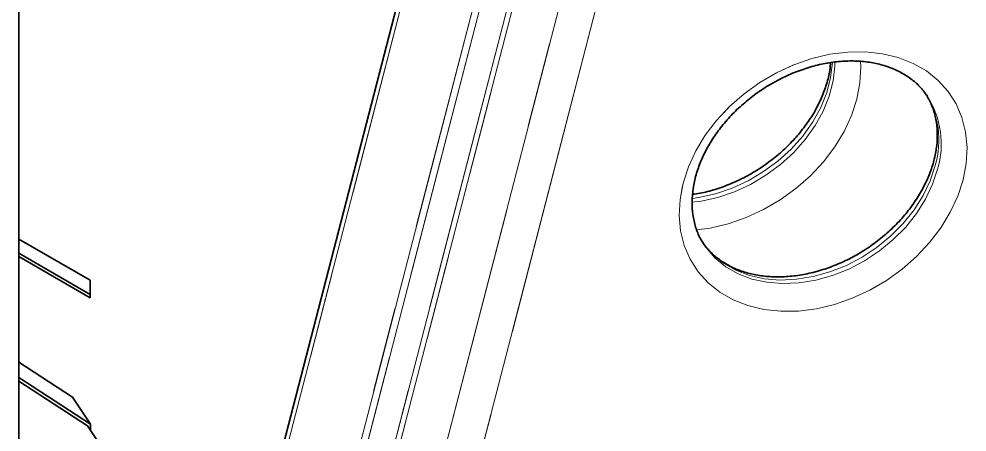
# Paper-space layout 'Blatt1' of a CAD drawing. Header units: millimetres. Extents: x 0 to 1189, y 0 to 841.
# Drawn here: x 577.15 to 591.29, y 123.45 to 129.61 of the extents above; entities that cross this region are included whole.
import ezdxf

# ---------------------------------------------------------------- set-up
doc = ezdxf.new("R2010")
doc.units = ezdxf.units.MM
doc.linetypes.add('PHANTOM', pattern=[12.7, 6.35, -1.27, 1.27, -1.27, 1.27, -1.27])

psp = doc.layouts.new('Blatt1')

# ---------------------------------------------------------------- linework, layer by layer
at = {"color": 7, "linetype": 'Continuous', "lineweight": 35}
for p, q in [((577.151, 76.563), (577.151, 165.158)), ((583.619, 133.025), (580.002, 119.036)), ((590.698, 128.457), (590.682, 128.48)), ((578.215, 125.714), (577.151, 126.327)), ((577.151, 126.115), (578.215, 125.501)), ((577.151, 126.066), (578.215, 125.452)), ((578.215, 125.452), (578.215, 125.714)), ((577.951, 123.969), (577.151, 124.491)), ((578.22, 123.565), (577.151, 124.263)), ((578.174, 123.538), (577.151, 124.205)), ((577.951, 123.969), (578.22, 123.565)), ((578.22, 123.468), (578.22, 123.565)), ((578.174, 123.538), (580.147, 120.581))]:
    psp.add_line(p, q, dxfattribs=at)
at = {"color": 7, "linetype": 'PHANTOM', "lineweight": 18}
for p, q in [((577.151, 76.563), (577.151, 165.158)), ((583.619, 133.025), (580.002, 119.036)), ((590.698, 128.457), (590.682, 128.48)), ((578.215, 125.714), (577.151, 126.327)), ((577.151, 126.115), (578.215, 125.501)), ((577.151, 126.066), (578.215, 125.452)), ((578.215, 125.452), (578.215, 125.714)), ((577.951, 123.969), (577.151, 124.491)), ((578.22, 123.565), (577.151, 124.263)), ((578.174, 123.538), (577.151, 124.205)), ((577.951, 123.969), (578.22, 123.565)), ((578.22, 123.468), (578.22, 123.565)), ((578.174, 123.538), (580.147, 120.581))]:
    psp.add_line(p, q, dxfattribs=at)
at = {"color": 8, "linetype": 'Continuous', "lineweight": 18}
for p, q in [((580.094, 113.001), (586.031, 135.959)), ((586.099, 135.905), (580.337, 113.622)), ((583.722, 133.175), (580.032, 118.905)), ((579.897, 114.221), (584.501, 132.027)), ((584.585, 131.94), (579.98, 114.133)), ((582.839, 120.632), (585.662, 131.549)), ((586.099, 131.098), (583.448, 120.845))]:
    psp.add_line(p, q, dxfattribs=at)
at = {"color": 8, "linetype": 'PHANTOM', "lineweight": 18}
for p, q in [((580.094, 113.001), (586.031, 135.959)), ((586.099, 135.905), (580.337, 113.622)), ((583.722, 133.175), (580.032, 118.905)), ((579.897, 114.221), (584.501, 132.027)), ((584.585, 131.94), (579.98, 114.133)), ((582.839, 120.632), (585.662, 131.549)), ((586.099, 131.098), (583.448, 120.845))]:
    psp.add_line(p, q, dxfattribs=at)
at = {"color": 8, "linetype": 'Continuous', "lineweight": 18, "flags": 128}
for points in [[(591.23, 127.211), (591.15, 126.968), (591.039, 126.728), (590.899, 126.496), (590.73, 126.274), (590.537, 126.067), (590.321, 125.878), (590.087, 125.709), (589.838, 125.563), (589.578, 125.443), (589.311, 125.35), (589.042, 125.287), (588.774, 125.253), (588.512, 125.25), (588.259, 125.277), (588.021, 125.335), (587.801, 125.421), (587.601, 125.536), (587.426, 125.676), (587.278, 125.84), (587.16, 126.026), (587.072, 126.229), (587.018, 126.448), (586.996, 126.679), (587.009, 126.917), (587.055, 127.16), (587.135, 127.403), (587.246, 127.642), (587.386, 127.875), (587.555, 128.096), (587.749, 128.303), (587.964, 128.493), (588.198, 128.662), (588.447, 128.807), (588.707, 128.927), (588.974, 129.02), (589.244, 129.084), (589.511, 129.117), (589.774, 129.121), (590.026, 129.093), (590.264, 129.036), (590.484, 128.949), (590.684, 128.835), (590.859, 128.694), (591.007, 128.53), (591.125, 128.345), (591.213, 128.141), (591.267, 127.922), (591.289, 127.692), (591.276, 127.454), (591.23, 127.211)], [(587.187, 126.876), (587.324, 126.894), (587.573, 126.949), (587.82, 127.033), (588.061, 127.143), (588.29, 127.279), (588.505, 127.438), (588.701, 127.616), (588.875, 127.812), (589.023, 128.02), (589.143, 128.238), (589.233, 128.461), (589.291, 128.686), (589.317, 128.909), (589.318, 128.968)], [(589.281, 128.962), (589.255, 128.74), (589.197, 128.515), (589.107, 128.292), (588.987, 128.074), (588.839, 127.865), (588.665, 127.67), (588.469, 127.492), (588.254, 127.333), (588.025, 127.197), (587.784, 127.087), (587.537, 127.003), (587.288, 126.948), (587.192, 126.934)], [(589.701, 128.982), (589.705, 128.897), (589.692, 128.658), (589.646, 128.416), (589.567, 128.173), (589.456, 127.933), (589.315, 127.701), (589.147, 127.479), (588.953, 127.272), (588.738, 127.082), (588.503, 126.913), (588.254, 126.768), (587.994, 126.648), (587.728, 126.555), (587.458, 126.492), (587.254, 126.463)], [(590.814, 127.423), (590.739, 127.198), (590.634, 126.977), (590.5, 126.764), (590.338, 126.561), (590.153, 126.374), (589.947, 126.205), (589.725, 126.058), (589.489, 125.934), (589.245, 125.837), (588.996, 125.767), (588.747, 125.727), (588.503, 125.716), (588.267, 125.736), (588.045, 125.785), (587.84, 125.863), (587.655, 125.969), (587.494, 126.1), (587.361, 126.254), (587.345, 126.276)], [(587.368, 126.242), (587.397, 126.2), (587.53, 126.046), (587.691, 125.915), (587.876, 125.809), (588.081, 125.731), (588.303, 125.682), (588.539, 125.662), (588.783, 125.673), (589.032, 125.713), (589.28, 125.783), (589.525, 125.88), (589.761, 126.004), (589.983, 126.151), (590.189, 126.32), (590.374, 126.507), (590.535, 126.71), (590.67, 126.923), (590.775, 127.144), (590.85, 127.369)]]:
    psp.add_lwpolyline(points, dxfattribs=at)
at = {"color": 8, "linetype": 'PHANTOM', "lineweight": 18, "flags": 128}
for points in [[(591.23, 127.211), (591.15, 126.968), (591.039, 126.728), (590.899, 126.496), (590.73, 126.274), (590.537, 126.067), (590.321, 125.878), (590.087, 125.709), (589.838, 125.563), (589.578, 125.443), (589.311, 125.35), (589.042, 125.287), (588.774, 125.253), (588.512, 125.25), (588.259, 125.277), (588.021, 125.335), (587.801, 125.421), (587.601, 125.536), (587.426, 125.676), (587.278, 125.84), (587.16, 126.026), (587.072, 126.229), (587.018, 126.448), (586.996, 126.679), (587.009, 126.917), (587.055, 127.16), (587.135, 127.403), (587.246, 127.642), (587.386, 127.875), (587.555, 128.096), (587.749, 128.303), (587.964, 128.493), (588.198, 128.662), (588.447, 128.807), (588.707, 128.927), (588.974, 129.02), (589.244, 129.084), (589.511, 129.117), (589.774, 129.121), (590.026, 129.093), (590.264, 129.036), (590.484, 128.949), (590.684, 128.835), (590.859, 128.694), (591.007, 128.53), (591.125, 128.345), (591.213, 128.141), (591.267, 127.922), (591.289, 127.692), (591.276, 127.454), (591.23, 127.211)], [(587.187, 126.876), (587.324, 126.894), (587.573, 126.949), (587.82, 127.033), (588.061, 127.143), (588.29, 127.279), (588.505, 127.438), (588.701, 127.616), (588.875, 127.812), (589.023, 128.02), (589.143, 128.238), (589.233, 128.461), (589.291, 128.686), (589.317, 128.909), (589.318, 128.968)], [(589.281, 128.962), (589.255, 128.74), (589.197, 128.515), (589.107, 128.292), (588.987, 128.074), (588.839, 127.865), (588.665, 127.67), (588.469, 127.492), (588.254, 127.333), (588.025, 127.197), (587.784, 127.087), (587.537, 127.003), (587.288, 126.948), (587.192, 126.934)], [(589.701, 128.982), (589.705, 128.897), (589.692, 128.658), (589.646, 128.416), (589.567, 128.173), (589.456, 127.933), (589.315, 127.701), (589.147, 127.479), (588.953, 127.272), (588.738, 127.082), (588.503, 126.913), (588.254, 126.768), (587.994, 126.648), (587.728, 126.555), (587.458, 126.492), (587.254, 126.463)], [(590.814, 127.423), (590.739, 127.198), (590.634, 126.977), (590.5, 126.764), (590.338, 126.561), (590.153, 126.374), (589.947, 126.205), (589.725, 126.058), (589.489, 125.934), (589.245, 125.837), (588.996, 125.767), (588.747, 125.727), (588.503, 125.716), (588.267, 125.736), (588.045, 125.785), (587.84, 125.863), (587.655, 125.969), (587.494, 126.1), (587.361, 126.254), (587.345, 126.276)], [(587.368, 126.242), (587.397, 126.2), (587.53, 126.046), (587.691, 125.915), (587.876, 125.809), (588.081, 125.731), (588.303, 125.682), (588.539, 125.662), (588.783, 125.673), (589.032, 125.713), (589.28, 125.783), (589.525, 125.88), (589.761, 126.004), (589.983, 126.151), (590.189, 126.32), (590.374, 126.507), (590.535, 126.71), (590.67, 126.923), (590.775, 127.144), (590.85, 127.369)]]:
    psp.add_lwpolyline(points, dxfattribs=at)
at = {"color": 8, "linetype": 'Continuous', "lineweight": 18}
for centre, start, end in [((589.542, 127.801), 343.4663, 32.4421), ((589.577, 127.747), 343.4692, 32.3456)]:
    psp.add_arc(centre, 1.327, start, end, dxfattribs=at)
at = {"color": 8, "linetype": 'PHANTOM', "lineweight": 18}
for centre, start, end in [((589.542, 127.801), 343.4663, 32.4421), ((589.577, 127.747), 343.4692, 32.3456)]:
    psp.add_arc(centre, 1.327, start, end, dxfattribs=at)
at = {"color": 7, "linetype": 'Continuous', "lineweight": 35}
for points, knots in [([(587.371, 126.243), (587.351, 126.274), (587.296, 126.355), (587.238, 126.504), (587.196, 126.687), (587.184, 126.881), (587.2, 127.082), (587.244, 127.286), (587.317, 127.492), (587.415, 127.695), (587.539, 127.893), (587.687, 128.083), (587.855, 128.261), (588.043, 128.424), (588.246, 128.571), (588.461, 128.698), (588.685, 128.804), (588.915, 128.887), (589.146, 128.946), (589.374, 128.98), (589.596, 128.988), (589.809, 128.973), (590.009, 128.933), (590.193, 128.869), (590.36, 128.785), (590.507, 128.678), (590.615, 128.575), (590.664, 128.501), (590.681, 128.475)], [0, 0, 0, 0, 0.025751, 0.067822, 0.109531, 0.150588, 0.190991, 0.230889, 0.270453, 0.309822, 0.349092, 0.388319, 0.427527, 0.46673, 0.505928, 0.545115, 0.584276, 0.623401, 0.662485, 0.701534, 0.740564, 0.779612, 0.818748, 0.858084, 0.897772, 0.937997, 0.97891, 1, 1, 1, 1]), ([(589.253, 128.958), (589.251, 128.928), (589.245, 128.833), (589.205, 128.666), (589.134, 128.461), (589.035, 128.257), (588.911, 128.059), (588.763, 127.87), (588.595, 127.692), (588.407, 127.528), (588.204, 127.381), (587.989, 127.254), (587.765, 127.148), (587.535, 127.066), (587.345, 127.014), (587.233, 126.999), (587.198, 126.995)], [0, 0, 0, 0, 0.035318, 0.113883, 0.191791, 0.269316, 0.346645, 0.42389, 0.501098, 0.578295, 0.655483, 0.732648, 0.809764, 0.886808, 0.963771, 1, 1, 1, 1]), ([(590.696, 128.456), (590.724, 128.403), (590.779, 128.296), (590.828, 128.116), (590.849, 127.925), (590.841, 127.73), (590.817, 127.587), (590.798, 127.512), (590.795, 127.501)], [0, 0, 0, 0, 0.199583, 0.399692, 0.596938, 0.790951, 0.969803, 1, 1, 1, 1]), ([(590.795, 127.501), (590.786, 127.468), (590.758, 127.366), (590.69, 127.196), (590.584, 126.994), (590.453, 126.798), (590.299, 126.611), (590.125, 126.437), (589.933, 126.278), (589.726, 126.137), (589.507, 126.016), (589.281, 125.917), (589.051, 125.841), (588.82, 125.789), (588.593, 125.763), (588.374, 125.761), (588.164, 125.784), (587.969, 125.831), (587.789, 125.901), (587.628, 125.992), (587.488, 126.105), (587.394, 126.202), (587.355, 126.266), (587.347, 126.279)], [0, 0, 0, 0, 0.0253246, 0.0758896, 0.1263624, 0.1767336, 0.2270642, 0.2773756, 0.3276815, 0.3779797, 0.4282592, 0.4785011, 0.5286934, 0.5788333, 0.6289336, 0.6790197, 0.72915, 0.7794294, 0.8300171, 0.8811253, 0.9329878, 0.9857661, 1, 1, 1, 1])]:
    psp.add_open_spline(points, degree=3, knots=knots, dxfattribs=at)
at = {"color": 7, "linetype": 'PHANTOM', "lineweight": 18}
for points, knots in [([(587.371, 126.243), (587.351, 126.274), (587.296, 126.355), (587.238, 126.504), (587.196, 126.687), (587.184, 126.881), (587.2, 127.082), (587.244, 127.286), (587.317, 127.492), (587.415, 127.695), (587.539, 127.893), (587.687, 128.083), (587.855, 128.261), (588.043, 128.424), (588.246, 128.571), (588.461, 128.698), (588.685, 128.804), (588.915, 128.887), (589.146, 128.946), (589.374, 128.98), (589.596, 128.988), (589.809, 128.973), (590.009, 128.933), (590.193, 128.869), (590.36, 128.785), (590.507, 128.678), (590.615, 128.575), (590.664, 128.501), (590.681, 128.475)], [0, 0, 0, 0, 0.025751, 0.067822, 0.109531, 0.150588, 0.190991, 0.230889, 0.270453, 0.309822, 0.349092, 0.388319, 0.427527, 0.46673, 0.505928, 0.545115, 0.584276, 0.623401, 0.662485, 0.701534, 0.740564, 0.779612, 0.818748, 0.858084, 0.897772, 0.937997, 0.97891, 1, 1, 1, 1]), ([(589.253, 128.958), (589.251, 128.928), (589.245, 128.833), (589.205, 128.666), (589.134, 128.461), (589.035, 128.257), (588.911, 128.059), (588.763, 127.87), (588.595, 127.692), (588.407, 127.528), (588.204, 127.381), (587.989, 127.254), (587.765, 127.148), (587.535, 127.066), (587.345, 127.014), (587.233, 126.999), (587.198, 126.995)], [0, 0, 0, 0, 0.035318, 0.113883, 0.191791, 0.269316, 0.346645, 0.42389, 0.501098, 0.578295, 0.655483, 0.732648, 0.809764, 0.886808, 0.963771, 1, 1, 1, 1]), ([(590.696, 128.456), (590.724, 128.403), (590.779, 128.296), (590.828, 128.116), (590.849, 127.925), (590.841, 127.73), (590.817, 127.587), (590.798, 127.512), (590.795, 127.501)], [0, 0, 0, 0, 0.199583, 0.399692, 0.596938, 0.790951, 0.969803, 1, 1, 1, 1]), ([(590.795, 127.501), (590.786, 127.468), (590.758, 127.366), (590.69, 127.196), (590.584, 126.994), (590.453, 126.798), (590.299, 126.611), (590.125, 126.437), (589.933, 126.278), (589.726, 126.137), (589.507, 126.016), (589.281, 125.917), (589.051, 125.841), (588.82, 125.789), (588.593, 125.763), (588.374, 125.761), (588.164, 125.784), (587.969, 125.831), (587.789, 125.901), (587.628, 125.992), (587.488, 126.105), (587.394, 126.202), (587.355, 126.266), (587.347, 126.279)], [0, 0, 0, 0, 0.025325, 0.07589, 0.126362, 0.176734, 0.227064, 0.277376, 0.327681, 0.37798, 0.428259, 0.478501, 0.528693, 0.578833, 0.628934, 0.67902, 0.72915, 0.779429, 0.830017, 0.881125, 0.932988, 0.985766, 1, 1, 1, 1])]:
    psp.add_open_spline(points, degree=3, knots=knots, dxfattribs=at)

doc.saveas('drawing.dxf')
